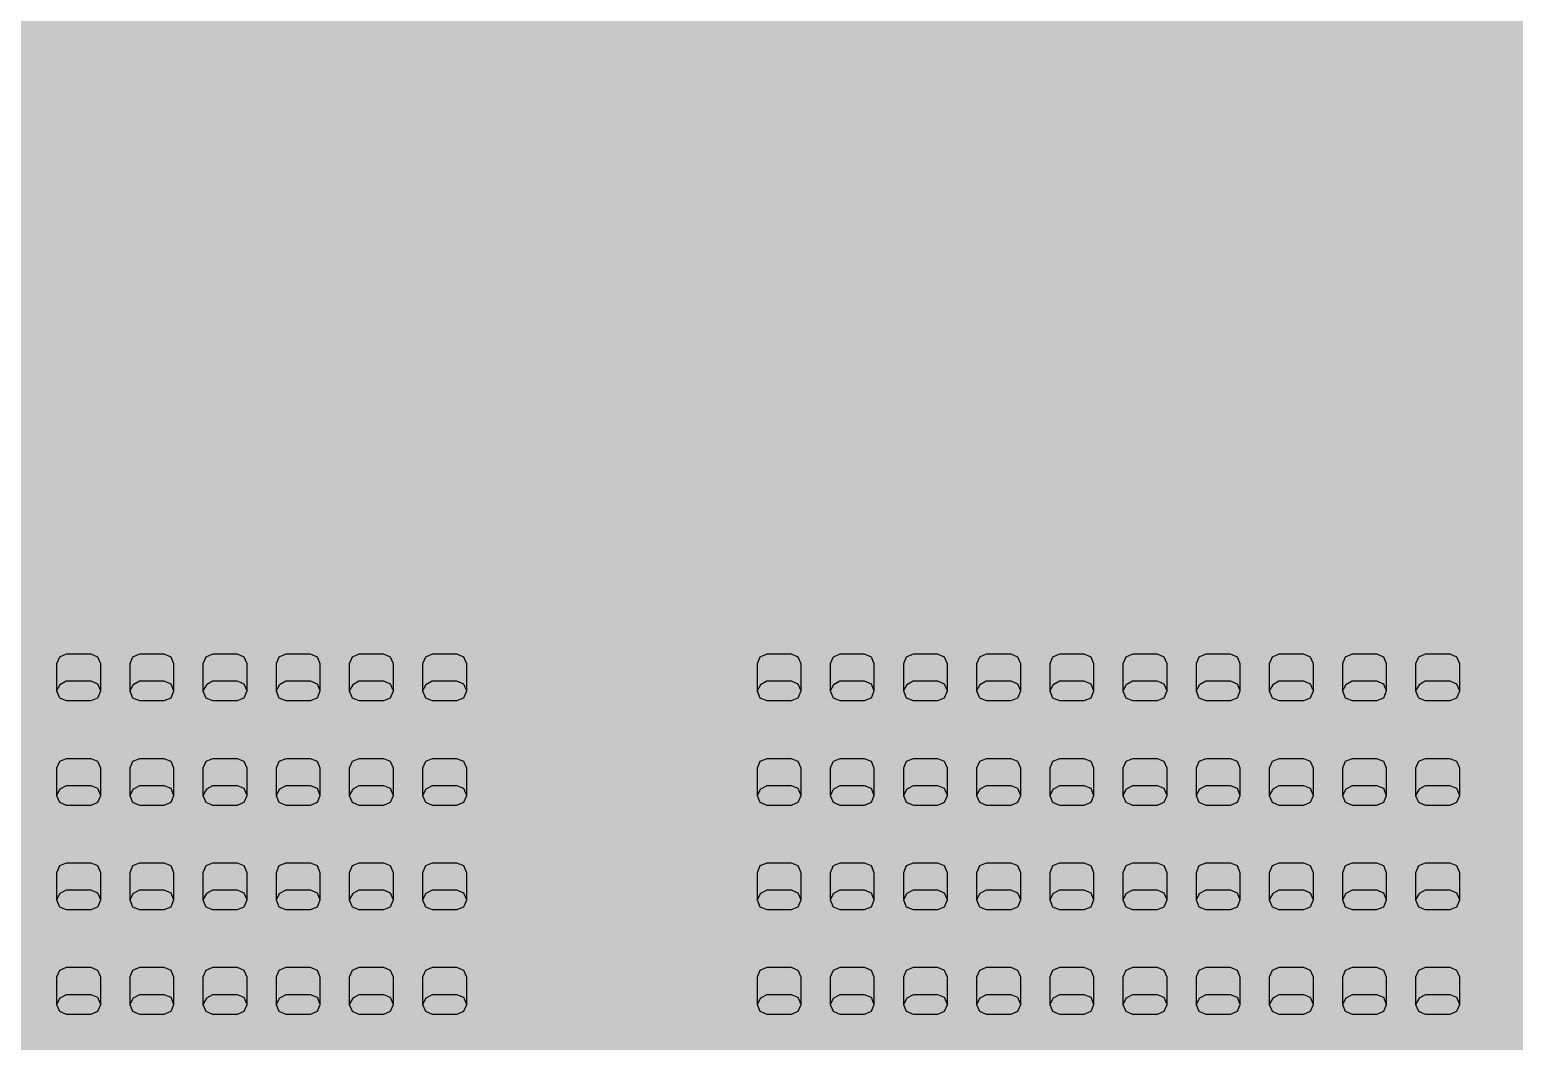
# Model space of a CAD drawing. Header units: feet. Extents: x 280 to 544, y 563 to 815.
# Drawn here: x 381.9 to 433, y 665.7 to 700.6 of the extents above; entities that cross this region are included whole.
import ezdxf

# ---------------------------------------------------------------- set-up
doc = ezdxf.new("R2010")
doc.units = ezdxf.units.FT
doc.header["$MEASUREMENT"] = 0
doc.layers.add('Background', color=7, linetype='Continuous')
doc.layers.add('Layer 1', color=7, linetype='Continuous')

msp = doc.modelspace()

# ---------------------------------------------------------------- hatches: boundary and pattern name
at = {"layer": 'Background', "lineweight": 0, "true_color": 0xe6e6e6, "transparency": 33554687}
h = msp.add_hatch(color=254, dxfattribs=at)
h.dxf.hatch_style = 1
h.paths.add_polyline_path([(491.791, 760.881), (310.541, 760.881), (310.541, 592.714), (491.791, 592.714)])

# ---------------------------------------------------------------- linework, layer by layer
at = {"layer": 'Layer 1', "color": 18, "lineweight": 25, "true_color": 0x000000}
for points in [[(384.353, 677.797), (384.353, 678.731), (384.255, 678.966), (384.019, 679.064), (383.165, 679.064), (382.929, 678.966), (382.832, 678.731), (382.832, 677.797), (382.929, 677.562), (383.165, 677.464), (384.019, 677.464), (384.255, 677.562), (384.353, 677.797), (384.255, 678.033), (384.019, 678.131), (383.165, 678.131), (382.949, 678.013), (382.832, 677.797)], [(386.873, 677.797), (386.873, 678.731), (386.776, 678.966), (386.54, 679.064), (385.686, 679.064), (385.45, 678.966), (385.353, 678.731), (385.353, 677.797), (385.45, 677.562), (385.686, 677.464), (386.54, 677.464), (386.776, 677.562), (386.873, 677.797), (386.776, 678.033), (386.54, 678.131), (385.686, 678.131), (385.47, 678.013), (385.353, 677.797)], [(389.394, 677.797), (389.394, 678.731), (389.296, 678.966), (389.061, 679.064), (388.207, 679.064), (387.971, 678.966), (387.873, 678.731), (387.873, 677.797), (387.971, 677.562), (388.207, 677.464), (389.061, 677.464), (389.296, 677.562), (389.394, 677.797), (389.296, 678.033), (389.061, 678.131), (388.207, 678.131), (387.991, 678.013), (387.873, 677.797)], [(391.915, 677.797), (391.915, 678.731), (391.817, 678.966), (391.582, 679.064), (390.727, 679.064), (390.492, 678.966), (390.394, 678.731), (390.394, 677.797), (390.492, 677.562), (390.727, 677.464), (391.582, 677.464), (391.817, 677.562), (391.915, 677.797), (391.817, 678.033), (391.582, 678.131), (390.727, 678.131), (390.512, 678.013), (390.394, 677.797)], [(394.436, 677.797), (394.436, 678.731), (394.338, 678.966), (394.102, 679.064), (393.248, 679.064), (393.012, 678.966), (392.915, 678.731), (392.915, 677.797), (393.012, 677.562), (393.248, 677.464), (394.102, 677.464), (394.338, 677.562), (394.436, 677.797), (394.338, 678.033), (394.102, 678.131), (393.248, 678.131), (393.033, 678.013), (392.915, 677.797)], [(396.957, 677.797), (396.957, 678.731), (396.859, 678.966), (396.623, 679.064), (395.769, 679.064), (395.533, 678.966), (395.436, 678.731), (395.436, 677.797), (395.533, 677.562), (395.769, 677.464), (396.623, 677.464), (396.859, 677.562), (396.957, 677.797), (396.859, 678.033), (396.623, 678.131), (395.769, 678.131), (395.553, 678.013), (395.436, 677.797)], [(408.477, 677.797), (408.477, 678.731), (408.38, 678.966), (408.144, 679.064), (407.29, 679.064), (407.054, 678.966), (406.957, 678.731), (406.957, 677.797), (407.054, 677.562), (407.29, 677.464), (408.144, 677.464), (408.38, 677.562), (408.477, 677.797), (408.38, 678.033), (408.144, 678.131), (407.29, 678.131), (407.074, 678.013), (406.957, 677.797)], [(410.998, 677.797), (410.998, 678.731), (410.901, 678.966), (410.665, 679.064), (409.811, 679.064), (409.575, 678.966), (409.477, 678.731), (409.477, 677.797), (409.575, 677.562), (409.811, 677.464), (410.665, 677.464), (410.901, 677.562), (410.998, 677.797), (410.901, 678.033), (410.665, 678.131), (409.811, 678.131), (409.595, 678.013), (409.477, 677.797)], [(413.519, 677.797), (413.519, 678.731), (413.421, 678.966), (413.186, 679.064), (412.331, 679.064), (412.096, 678.966), (411.998, 678.731), (411.998, 677.797), (412.096, 677.562), (412.331, 677.464), (413.186, 677.464), (413.421, 677.562), (413.519, 677.797), (413.421, 678.033), (413.186, 678.131), (412.331, 678.131), (412.116, 678.013), (411.998, 677.797)], [(416.04, 677.797), (416.04, 678.731), (415.942, 678.966), (415.706, 679.064), (414.852, 679.064), (414.616, 678.966), (414.519, 678.731), (414.519, 677.797), (414.616, 677.562), (414.852, 677.464), (415.706, 677.464), (415.942, 677.562), (416.04, 677.797), (415.942, 678.033), (415.706, 678.131), (414.852, 678.131), (414.637, 678.013), (414.519, 677.797)], [(418.56, 677.797), (418.56, 678.731), (418.463, 678.966), (418.227, 679.064), (417.373, 679.064), (417.137, 678.966), (417.04, 678.731), (417.04, 677.797), (417.137, 677.562), (417.373, 677.464), (418.227, 677.464), (418.463, 677.562), (418.56, 677.797), (418.463, 678.033), (418.227, 678.131), (417.373, 678.131), (417.157, 678.013), (417.04, 677.797)], [(421.081, 677.797), (421.081, 678.731), (420.984, 678.966), (420.748, 679.064), (419.894, 679.064), (419.658, 678.966), (419.56, 678.731), (419.56, 677.797), (419.658, 677.562), (419.894, 677.464), (420.748, 677.464), (420.984, 677.562), (421.081, 677.797), (420.984, 678.033), (420.748, 678.131), (419.894, 678.131), (419.678, 678.013), (419.56, 677.797)], [(423.602, 677.797), (423.602, 678.731), (423.505, 678.966), (423.269, 679.064), (422.415, 679.064), (422.179, 678.966), (422.081, 678.731), (422.081, 677.797), (422.179, 677.562), (422.415, 677.464), (423.269, 677.464), (423.505, 677.562), (423.602, 677.797), (423.505, 678.033), (423.269, 678.131), (422.415, 678.131), (422.199, 678.013), (422.081, 677.797)], [(426.123, 677.797), (426.123, 678.731), (426.025, 678.966), (425.79, 679.064), (424.935, 679.064), (424.7, 678.966), (424.602, 678.731), (424.602, 677.797), (424.7, 677.562), (424.935, 677.464), (425.79, 677.464), (426.025, 677.562), (426.123, 677.797), (426.025, 678.033), (425.79, 678.131), (424.935, 678.131), (424.72, 678.013), (424.602, 677.797)], [(428.644, 677.797), (428.644, 678.731), (428.546, 678.966), (428.31, 679.064), (427.456, 679.064), (427.221, 678.966), (427.123, 678.731), (427.123, 677.797), (427.221, 677.562), (427.456, 677.464), (428.31, 677.464), (428.546, 677.562), (428.644, 677.797), (428.546, 678.033), (428.31, 678.131), (427.456, 678.131), (427.24, 678.013), (427.123, 677.797)], [(431.164, 677.797), (431.164, 678.731), (431.067, 678.966), (430.831, 679.064), (429.977, 679.064), (429.741, 678.966), (429.644, 678.731), (429.644, 677.797), (429.741, 677.562), (429.977, 677.464), (430.831, 677.464), (431.067, 677.562), (431.164, 677.797), (431.067, 678.033), (430.831, 678.131), (429.977, 678.131), (429.761, 678.013), (429.644, 677.797)], [(384.353, 674.197), (384.353, 675.131), (384.255, 675.366), (384.019, 675.464), (383.165, 675.464), (382.929, 675.366), (382.832, 675.131), (382.832, 674.197), (382.929, 673.962), (383.165, 673.864), (384.019, 673.864), (384.255, 673.962), (384.353, 674.197), (384.255, 674.433), (384.019, 674.531), (383.165, 674.531), (382.949, 674.413), (382.832, 674.197)], [(386.873, 674.197), (386.873, 675.131), (386.776, 675.366), (386.54, 675.464), (385.686, 675.464), (385.45, 675.366), (385.353, 675.131), (385.353, 674.197), (385.45, 673.962), (385.686, 673.864), (386.54, 673.864), (386.776, 673.962), (386.873, 674.197), (386.776, 674.433), (386.54, 674.531), (385.686, 674.531), (385.47, 674.413), (385.353, 674.197)], [(389.394, 674.197), (389.394, 675.131), (389.296, 675.366), (389.061, 675.464), (388.207, 675.464), (387.971, 675.366), (387.873, 675.131), (387.873, 674.197), (387.971, 673.962), (388.207, 673.864), (389.061, 673.864), (389.296, 673.962), (389.394, 674.197), (389.296, 674.433), (389.061, 674.531), (388.207, 674.531), (387.991, 674.413), (387.873, 674.197)], [(391.915, 674.197), (391.915, 675.131), (391.817, 675.366), (391.582, 675.464), (390.727, 675.464), (390.492, 675.366), (390.394, 675.131), (390.394, 674.197), (390.492, 673.962), (390.727, 673.864), (391.582, 673.864), (391.817, 673.962), (391.915, 674.197), (391.817, 674.433), (391.582, 674.531), (390.727, 674.531), (390.512, 674.413), (390.394, 674.197)], [(394.436, 674.197), (394.436, 675.131), (394.338, 675.366), (394.102, 675.464), (393.248, 675.464), (393.012, 675.366), (392.915, 675.131), (392.915, 674.197), (393.012, 673.962), (393.248, 673.864), (394.102, 673.864), (394.338, 673.962), (394.436, 674.197), (394.338, 674.433), (394.102, 674.531), (393.248, 674.531), (393.033, 674.413), (392.915, 674.197)], [(396.957, 674.197), (396.957, 675.131), (396.859, 675.366), (396.623, 675.464), (395.769, 675.464), (395.533, 675.366), (395.436, 675.131), (395.436, 674.197), (395.533, 673.962), (395.769, 673.864), (396.623, 673.864), (396.859, 673.962), (396.957, 674.197), (396.859, 674.433), (396.623, 674.531), (395.769, 674.531), (395.553, 674.413), (395.436, 674.197)], [(408.477, 674.197), (408.477, 675.131), (408.38, 675.366), (408.144, 675.464), (407.29, 675.464), (407.054, 675.366), (406.957, 675.131), (406.957, 674.197), (407.054, 673.962), (407.29, 673.864), (408.144, 673.864), (408.38, 673.962), (408.477, 674.197), (408.38, 674.433), (408.144, 674.531), (407.29, 674.531), (407.074, 674.413), (406.957, 674.197)], [(410.998, 674.197), (410.998, 675.131), (410.901, 675.366), (410.665, 675.464), (409.811, 675.464), (409.575, 675.366), (409.477, 675.131), (409.477, 674.197), (409.575, 673.962), (409.811, 673.864), (410.665, 673.864), (410.901, 673.962), (410.998, 674.197), (410.901, 674.433), (410.665, 674.531), (409.811, 674.531), (409.595, 674.413), (409.477, 674.197)], [(413.519, 674.197), (413.519, 675.131), (413.421, 675.366), (413.186, 675.464), (412.331, 675.464), (412.096, 675.366), (411.998, 675.131), (411.998, 674.197), (412.096, 673.962), (412.331, 673.864), (413.186, 673.864), (413.421, 673.962), (413.519, 674.197), (413.421, 674.433), (413.186, 674.531), (412.331, 674.531), (412.116, 674.413), (411.998, 674.197)], [(416.04, 674.197), (416.04, 675.131), (415.942, 675.366), (415.706, 675.464), (414.852, 675.464), (414.616, 675.366), (414.519, 675.131), (414.519, 674.197), (414.616, 673.962), (414.852, 673.864), (415.706, 673.864), (415.942, 673.962), (416.04, 674.197), (415.942, 674.433), (415.706, 674.531), (414.852, 674.531), (414.637, 674.413), (414.519, 674.197)], [(418.56, 674.197), (418.56, 675.131), (418.463, 675.366), (418.227, 675.464), (417.373, 675.464), (417.137, 675.366), (417.04, 675.131), (417.04, 674.197), (417.137, 673.962), (417.373, 673.864), (418.227, 673.864), (418.463, 673.962), (418.56, 674.197), (418.463, 674.433), (418.227, 674.531), (417.373, 674.531), (417.157, 674.413), (417.04, 674.197)], [(421.081, 674.197), (421.081, 675.131), (420.984, 675.366), (420.748, 675.464), (419.894, 675.464), (419.658, 675.366), (419.56, 675.131), (419.56, 674.197), (419.658, 673.962), (419.894, 673.864), (420.748, 673.864), (420.984, 673.962), (421.081, 674.197), (420.984, 674.433), (420.748, 674.531), (419.894, 674.531), (419.678, 674.413), (419.56, 674.197)], [(423.602, 674.197), (423.602, 675.131), (423.505, 675.366), (423.269, 675.464), (422.415, 675.464), (422.179, 675.366), (422.081, 675.131), (422.081, 674.197), (422.179, 673.962), (422.415, 673.864), (423.269, 673.864), (423.505, 673.962), (423.602, 674.197), (423.505, 674.433), (423.269, 674.531), (422.415, 674.531), (422.199, 674.413), (422.081, 674.197)], [(426.123, 674.197), (426.123, 675.131), (426.025, 675.366), (425.79, 675.464), (424.935, 675.464), (424.7, 675.366), (424.602, 675.131), (424.602, 674.197), (424.7, 673.962), (424.935, 673.864), (425.79, 673.864), (426.025, 673.962), (426.123, 674.197), (426.025, 674.433), (425.79, 674.531), (424.935, 674.531), (424.72, 674.413), (424.602, 674.197)], [(428.644, 674.197), (428.644, 675.131), (428.546, 675.366), (428.31, 675.464), (427.456, 675.464), (427.221, 675.366), (427.123, 675.131), (427.123, 674.197), (427.221, 673.962), (427.456, 673.864), (428.31, 673.864), (428.546, 673.962), (428.644, 674.197), (428.546, 674.433), (428.31, 674.531), (427.456, 674.531), (427.24, 674.413), (427.123, 674.197)], [(431.164, 674.197), (431.164, 675.131), (431.067, 675.366), (430.831, 675.464), (429.977, 675.464), (429.741, 675.366), (429.644, 675.131), (429.644, 674.197), (429.741, 673.962), (429.977, 673.864), (430.831, 673.864), (431.067, 673.962), (431.164, 674.197), (431.067, 674.433), (430.831, 674.531), (429.977, 674.531), (429.761, 674.413), (429.644, 674.197)], [(384.353, 670.597), (384.353, 671.531), (384.255, 671.766), (384.019, 671.864), (383.165, 671.864), (382.929, 671.766), (382.832, 671.531), (382.832, 670.597), (382.929, 670.362), (383.165, 670.264), (384.019, 670.264), (384.255, 670.362), (384.353, 670.597), (384.255, 670.833), (384.019, 670.931), (383.165, 670.931), (382.949, 670.813), (382.832, 670.597)], [(386.873, 670.597), (386.873, 671.531), (386.776, 671.766), (386.54, 671.864), (385.686, 671.864), (385.45, 671.766), (385.353, 671.531), (385.353, 670.597), (385.45, 670.362), (385.686, 670.264), (386.54, 670.264), (386.776, 670.362), (386.873, 670.597), (386.776, 670.833), (386.54, 670.931), (385.686, 670.931), (385.47, 670.813), (385.353, 670.597)], [(389.394, 670.597), (389.394, 671.531), (389.296, 671.766), (389.061, 671.864), (388.207, 671.864), (387.971, 671.766), (387.873, 671.531), (387.873, 670.597), (387.971, 670.362), (388.207, 670.264), (389.061, 670.264), (389.296, 670.362), (389.394, 670.597), (389.296, 670.833), (389.061, 670.931), (388.207, 670.931), (387.991, 670.813), (387.873, 670.597)], [(391.915, 670.597), (391.915, 671.531), (391.817, 671.766), (391.582, 671.864), (390.727, 671.864), (390.492, 671.766), (390.394, 671.531), (390.394, 670.597), (390.492, 670.362), (390.727, 670.264), (391.582, 670.264), (391.817, 670.362), (391.915, 670.597), (391.817, 670.833), (391.582, 670.931), (390.727, 670.931), (390.512, 670.813), (390.394, 670.597)], [(394.436, 670.597), (394.436, 671.531), (394.338, 671.766), (394.102, 671.864), (393.248, 671.864), (393.012, 671.766), (392.915, 671.531), (392.915, 670.597), (393.012, 670.362), (393.248, 670.264), (394.102, 670.264), (394.338, 670.362), (394.436, 670.597), (394.338, 670.833), (394.102, 670.931), (393.248, 670.931), (393.033, 670.813), (392.915, 670.597)], [(396.957, 670.597), (396.957, 671.531), (396.859, 671.766), (396.623, 671.864), (395.769, 671.864), (395.533, 671.766), (395.436, 671.531), (395.436, 670.597), (395.533, 670.362), (395.769, 670.264), (396.623, 670.264), (396.859, 670.362), (396.957, 670.597), (396.859, 670.833), (396.623, 670.931), (395.769, 670.931), (395.553, 670.813), (395.436, 670.597)], [(408.477, 670.597), (408.477, 671.531), (408.38, 671.766), (408.144, 671.864), (407.29, 671.864), (407.054, 671.766), (406.957, 671.531), (406.957, 670.597), (407.054, 670.362), (407.29, 670.264), (408.144, 670.264), (408.38, 670.362), (408.477, 670.597), (408.38, 670.833), (408.144, 670.931), (407.29, 670.931), (407.074, 670.813), (406.957, 670.597)], [(410.998, 670.597), (410.998, 671.531), (410.901, 671.766), (410.665, 671.864), (409.811, 671.864), (409.575, 671.766), (409.477, 671.531), (409.477, 670.597), (409.575, 670.362), (409.811, 670.264), (410.665, 670.264), (410.901, 670.362), (410.998, 670.597), (410.901, 670.833), (410.665, 670.931), (409.811, 670.931), (409.595, 670.813), (409.477, 670.597)], [(413.519, 670.597), (413.519, 671.531), (413.421, 671.766), (413.186, 671.864), (412.331, 671.864), (412.096, 671.766), (411.998, 671.531), (411.998, 670.597), (412.096, 670.362), (412.331, 670.264), (413.186, 670.264), (413.421, 670.362), (413.519, 670.597), (413.421, 670.833), (413.186, 670.931), (412.331, 670.931), (412.116, 670.813), (411.998, 670.597)], [(416.04, 670.597), (416.04, 671.531), (415.942, 671.766), (415.706, 671.864), (414.852, 671.864), (414.616, 671.766), (414.519, 671.531), (414.519, 670.597), (414.616, 670.362), (414.852, 670.264), (415.706, 670.264), (415.942, 670.362), (416.04, 670.597), (415.942, 670.833), (415.706, 670.931), (414.852, 670.931), (414.637, 670.813), (414.519, 670.597)], [(418.56, 670.597), (418.56, 671.531), (418.463, 671.766), (418.227, 671.864), (417.373, 671.864), (417.137, 671.766), (417.04, 671.531), (417.04, 670.597), (417.137, 670.362), (417.373, 670.264), (418.227, 670.264), (418.463, 670.362), (418.56, 670.597), (418.463, 670.833), (418.227, 670.931), (417.373, 670.931), (417.157, 670.813), (417.04, 670.597)], [(421.081, 670.597), (421.081, 671.531), (420.984, 671.766), (420.748, 671.864), (419.894, 671.864), (419.658, 671.766), (419.56, 671.531), (419.56, 670.597), (419.658, 670.362), (419.894, 670.264), (420.748, 670.264), (420.984, 670.362), (421.081, 670.597), (420.984, 670.833), (420.748, 670.931), (419.894, 670.931), (419.678, 670.813), (419.56, 670.597)], [(423.602, 670.597), (423.602, 671.531), (423.505, 671.766), (423.269, 671.864), (422.415, 671.864), (422.179, 671.766), (422.081, 671.531), (422.081, 670.597), (422.179, 670.362), (422.415, 670.264), (423.269, 670.264), (423.505, 670.362), (423.602, 670.597), (423.505, 670.833), (423.269, 670.931), (422.415, 670.931), (422.199, 670.813), (422.081, 670.597)], [(426.123, 670.597), (426.123, 671.531), (426.025, 671.766), (425.79, 671.864), (424.935, 671.864), (424.7, 671.766), (424.602, 671.531), (424.602, 670.597), (424.7, 670.362), (424.935, 670.264), (425.79, 670.264), (426.025, 670.362), (426.123, 670.597), (426.025, 670.833), (425.79, 670.931), (424.935, 670.931), (424.72, 670.813), (424.602, 670.597)], [(428.644, 670.597), (428.644, 671.531), (428.546, 671.766), (428.31, 671.864), (427.456, 671.864), (427.221, 671.766), (427.123, 671.531), (427.123, 670.597), (427.221, 670.362), (427.456, 670.264), (428.31, 670.264), (428.546, 670.362), (428.644, 670.597), (428.546, 670.833), (428.31, 670.931), (427.456, 670.931), (427.24, 670.813), (427.123, 670.597)], [(431.164, 670.597), (431.164, 671.531), (431.067, 671.766), (430.831, 671.864), (429.977, 671.864), (429.741, 671.766), (429.644, 671.531), (429.644, 670.597), (429.741, 670.362), (429.977, 670.264), (430.831, 670.264), (431.067, 670.362), (431.164, 670.597), (431.067, 670.833), (430.831, 670.931), (429.977, 670.931), (429.761, 670.813), (429.644, 670.597)], [(384.353, 666.997), (384.353, 667.931), (384.255, 668.167), (384.019, 668.264), (383.165, 668.264), (382.929, 668.167), (382.832, 667.931), (382.832, 666.997), (382.929, 666.762), (383.165, 666.664), (384.019, 666.664), (384.255, 666.762), (384.353, 666.997), (384.255, 667.233), (384.019, 667.331), (383.165, 667.331), (382.949, 667.213), (382.832, 666.997)], [(386.873, 666.997), (386.873, 667.931), (386.776, 668.167), (386.54, 668.264), (385.686, 668.264), (385.45, 668.167), (385.353, 667.931), (385.353, 666.997), (385.45, 666.762), (385.686, 666.664), (386.54, 666.664), (386.776, 666.762), (386.873, 666.997), (386.776, 667.233), (386.54, 667.331), (385.686, 667.331), (385.47, 667.213), (385.353, 666.997)], [(389.394, 666.997), (389.394, 667.931), (389.296, 668.167), (389.061, 668.264), (388.207, 668.264), (387.971, 668.167), (387.873, 667.931), (387.873, 666.997), (387.971, 666.762), (388.207, 666.664), (389.061, 666.664), (389.296, 666.762), (389.394, 666.997), (389.296, 667.233), (389.061, 667.331), (388.207, 667.331), (387.991, 667.213), (387.873, 666.997)], [(391.915, 666.997), (391.915, 667.931), (391.817, 668.167), (391.582, 668.264), (390.727, 668.264), (390.492, 668.167), (390.394, 667.931), (390.394, 666.997), (390.492, 666.762), (390.727, 666.664), (391.582, 666.664), (391.817, 666.762), (391.915, 666.997), (391.817, 667.233), (391.582, 667.331), (390.727, 667.331), (390.512, 667.213), (390.394, 666.997)], [(394.436, 666.997), (394.436, 667.931), (394.338, 668.167), (394.102, 668.264), (393.248, 668.264), (393.012, 668.167), (392.915, 667.931), (392.915, 666.997), (393.012, 666.762), (393.248, 666.664), (394.102, 666.664), (394.338, 666.762), (394.436, 666.997), (394.338, 667.233), (394.102, 667.331), (393.248, 667.331), (393.033, 667.213), (392.915, 666.997)], [(396.957, 666.997), (396.957, 667.931), (396.859, 668.167), (396.623, 668.264), (395.769, 668.264), (395.533, 668.167), (395.436, 667.931), (395.436, 666.997), (395.533, 666.762), (395.769, 666.664), (396.623, 666.664), (396.859, 666.762), (396.957, 666.997), (396.859, 667.233), (396.623, 667.331), (395.769, 667.331), (395.553, 667.213), (395.436, 666.997)], [(408.477, 666.997), (408.477, 667.931), (408.38, 668.167), (408.144, 668.264), (407.29, 668.264), (407.054, 668.167), (406.957, 667.931), (406.957, 666.997), (407.054, 666.762), (407.29, 666.664), (408.144, 666.664), (408.38, 666.762), (408.477, 666.997), (408.38, 667.233), (408.144, 667.331), (407.29, 667.331), (407.074, 667.213), (406.957, 666.997)], [(410.998, 666.997), (410.998, 667.931), (410.901, 668.167), (410.665, 668.264), (409.811, 668.264), (409.575, 668.167), (409.477, 667.931), (409.477, 666.997), (409.575, 666.762), (409.811, 666.664), (410.665, 666.664), (410.901, 666.762), (410.998, 666.997), (410.901, 667.233), (410.665, 667.331), (409.811, 667.331), (409.595, 667.213), (409.477, 666.997)], [(413.519, 666.997), (413.519, 667.931), (413.421, 668.167), (413.186, 668.264), (412.331, 668.264), (412.096, 668.167), (411.998, 667.931), (411.998, 666.997), (412.096, 666.762), (412.331, 666.664), (413.186, 666.664), (413.421, 666.762), (413.519, 666.997), (413.421, 667.233), (413.186, 667.331), (412.331, 667.331), (412.116, 667.213), (411.998, 666.997)], [(416.04, 666.997), (416.04, 667.931), (415.942, 668.167), (415.706, 668.264), (414.852, 668.264), (414.616, 668.167), (414.519, 667.931), (414.519, 666.997), (414.616, 666.762), (414.852, 666.664), (415.706, 666.664), (415.942, 666.762), (416.04, 666.997), (415.942, 667.233), (415.706, 667.331), (414.852, 667.331), (414.637, 667.213), (414.519, 666.997)], [(418.56, 666.997), (418.56, 667.931), (418.463, 668.167), (418.227, 668.264), (417.373, 668.264), (417.137, 668.167), (417.04, 667.931), (417.04, 666.997), (417.137, 666.762), (417.373, 666.664), (418.227, 666.664), (418.463, 666.762), (418.56, 666.997), (418.463, 667.233), (418.227, 667.331), (417.373, 667.331), (417.157, 667.213), (417.04, 666.997)], [(421.081, 666.997), (421.081, 667.931), (420.984, 668.167), (420.748, 668.264), (419.894, 668.264), (419.658, 668.167), (419.56, 667.931), (419.56, 666.997), (419.658, 666.762), (419.894, 666.664), (420.748, 666.664), (420.984, 666.762), (421.081, 666.997), (420.984, 667.233), (420.748, 667.331), (419.894, 667.331), (419.678, 667.213), (419.56, 666.997)], [(423.602, 666.997), (423.602, 667.931), (423.505, 668.167), (423.269, 668.264), (422.415, 668.264), (422.179, 668.167), (422.081, 667.931), (422.081, 666.997), (422.179, 666.762), (422.415, 666.664), (423.269, 666.664), (423.505, 666.762), (423.602, 666.997), (423.505, 667.233), (423.269, 667.331), (422.415, 667.331), (422.199, 667.213), (422.081, 666.997)], [(426.123, 666.997), (426.123, 667.931), (426.025, 668.167), (425.79, 668.264), (424.935, 668.264), (424.7, 668.167), (424.602, 667.931), (424.602, 666.997), (424.7, 666.762), (424.935, 666.664), (425.79, 666.664), (426.025, 666.762), (426.123, 666.997), (426.025, 667.233), (425.79, 667.331), (424.935, 667.331), (424.72, 667.213), (424.602, 666.997)], [(428.644, 666.997), (428.644, 667.931), (428.546, 668.167), (428.31, 668.264), (427.456, 668.264), (427.221, 668.167), (427.123, 667.931), (427.123, 666.997), (427.221, 666.762), (427.456, 666.664), (428.31, 666.664), (428.546, 666.762), (428.644, 666.997), (428.546, 667.233), (428.31, 667.331), (427.456, 667.331), (427.24, 667.213), (427.123, 666.997)], [(431.164, 666.997), (431.164, 667.931), (431.067, 668.167), (430.831, 668.264), (429.977, 668.264), (429.741, 668.167), (429.644, 667.931), (429.644, 666.997), (429.741, 666.762), (429.977, 666.664), (430.831, 666.664), (431.067, 666.762), (431.164, 666.997), (431.067, 667.233), (430.831, 667.331), (429.977, 667.331), (429.761, 667.213), (429.644, 666.997)]]:
    msp.add_lwpolyline(points, dxfattribs=at)

doc.saveas('drawing.dxf')
